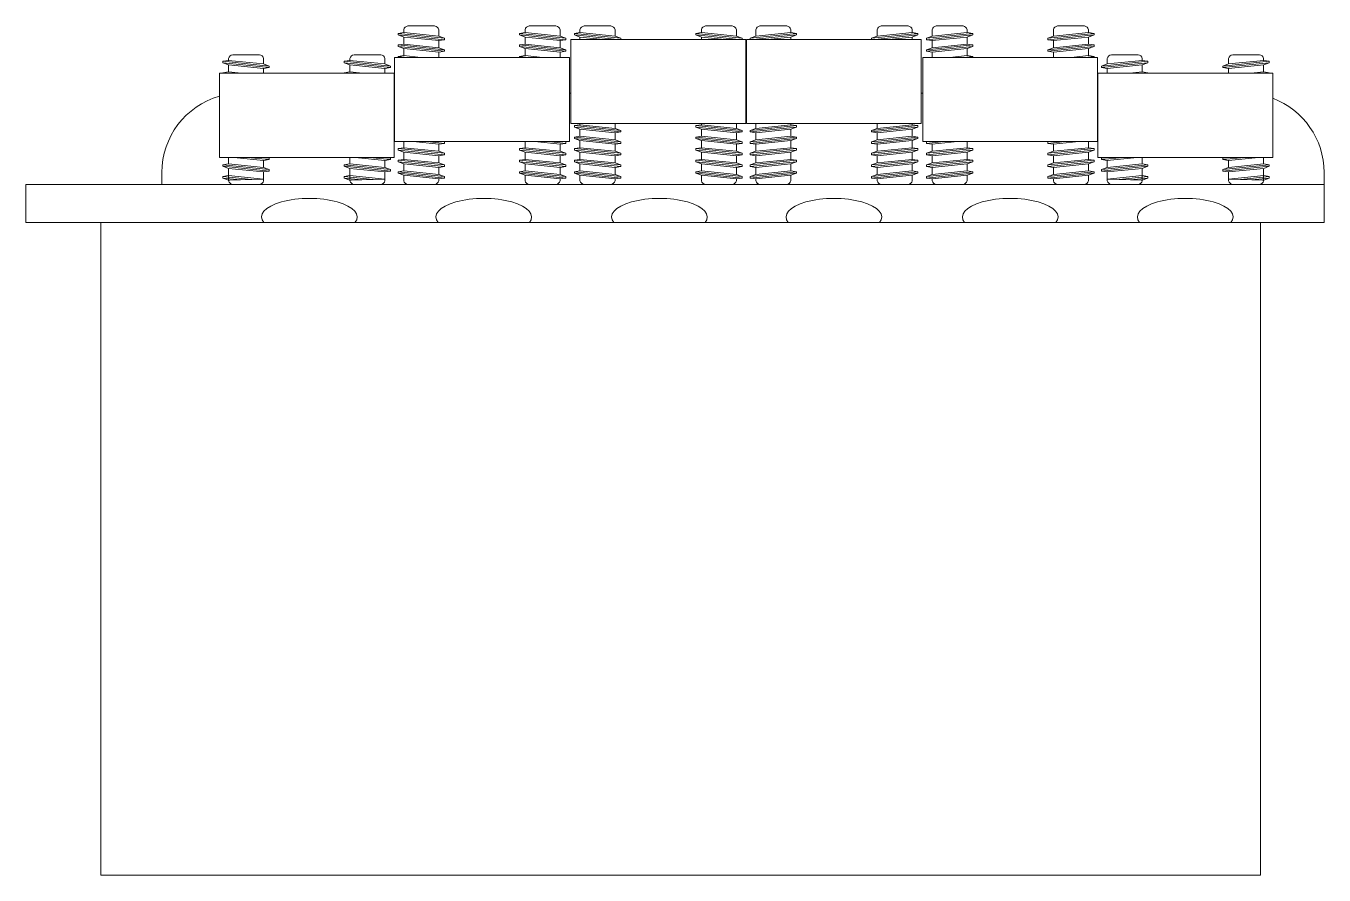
# Model space of a CAD drawing. Header units: inches. Extents: x 25.8 to 87.4, y 9 to 55.4.
# Drawn here: x 64.85 to 87.41, y 8.97 to 23.72 of the extents above; entities that cross this region are included whole.
import ezdxf

# ---------------------------------------------------------------- set-up
doc = ezdxf.new("R2010")
doc.units = ezdxf.units.IN
doc.header["$MEASUREMENT"] = 0
doc.layers.add('Bloc Tremolo', color=225, linetype='Continuous', lineweight=0)
doc.layers.add('Dsene final', color=143, linetype='Continuous', lineweight=0)

msp = doc.modelspace()

# ---------------------------------------------------------------- linework, layer by layer
at = {"layer": 'Bloc Tremolo', "linetype": 'Continuous', "lineweight": 0, "flags": 128}
msp.add_lwpolyline([(86.306, 20.303), (66.154, 20.303), (66.154, 8.966), (86.306, 8.966)], close=True, dxfattribs=at)
at = {"layer": 'Dsene final', "linetype": 'Continuous', "lineweight": 0}
for p, q in [((72.026, 23.541), (71.416, 23.603)), ((71.416, 23.527), (72.026, 23.465)), ((71.416, 23.527), (71.416, 23.404)), ((72.026, 23.341), (72.026, 23.465)), ((74.135, 23.541), (73.525, 23.603)), ((73.525, 23.527), (74.135, 23.465)), ((73.525, 23.527), (73.525, 23.404)), ((74.135, 23.341), (74.135, 23.465)), ((75.09, 23.541), (74.48, 23.603)), ((74.48, 23.527), (74.886, 23.486)), ((74.48, 23.527), (74.48, 23.486)), ((77.198, 23.541), (76.589, 23.603)), ((76.589, 23.527), (76.589, 23.486)), ((76.589, 23.527), (76.995, 23.486)), ((77.535, 23.541), (78.145, 23.603)), ((78.145, 23.527), (77.738, 23.486)), ((78.145, 23.527), (78.145, 23.486)), ((79.644, 23.541), (80.254, 23.603)), ((80.254, 23.527), (79.847, 23.486)), ((80.254, 23.527), (80.254, 23.486)), ((80.599, 23.541), (81.208, 23.603)), ((81.208, 23.527), (80.599, 23.465)), ((80.599, 23.341), (80.599, 23.465)), ((81.208, 23.527), (81.208, 23.404)), ((82.707, 23.541), (83.317, 23.603)), ((83.317, 23.527), (82.707, 23.465)), ((82.707, 23.341), (82.707, 23.465)), ((83.317, 23.527), (83.317, 23.404)), ((72.026, 23.341), (71.416, 23.404)), ((71.416, 23.328), (72.026, 23.265)), ((71.416, 23.328), (71.416, 23.204)), ((72.026, 23.173), (72.026, 23.265)), ((74.135, 23.341), (73.525, 23.404)), ((73.525, 23.328), (74.135, 23.265)), ((73.525, 23.328), (73.525, 23.204)), ((74.135, 23.173), (74.135, 23.265)), ((80.599, 23.341), (81.208, 23.404)), ((81.208, 23.328), (80.599, 23.265)), ((80.599, 23.173), (80.599, 23.265)), ((81.208, 23.328), (81.208, 23.204)), ((82.707, 23.341), (83.317, 23.404)), ((83.317, 23.328), (82.707, 23.265)), ((82.707, 23.173), (82.707, 23.265)), ((83.317, 23.328), (83.317, 23.204)), ((68.982, 23.059), (68.373, 23.121)), ((68.373, 23.045), (68.983, 22.982)), ((68.373, 23.045), (68.373, 22.922)), ((71.091, 23.059), (70.482, 23.121)), ((70.482, 23.045), (71.091, 22.982)), ((70.482, 23.045), (70.482, 22.922)), ((71.717, 23.173), (71.416, 23.204)), ((73.826, 23.173), (73.525, 23.204)), ((80.908, 23.173), (81.208, 23.204)), ((83.016, 23.173), (83.317, 23.204)), ((83.642, 23.059), (84.252, 23.121)), ((84.252, 23.045), (83.642, 22.982)), ((84.252, 23.045), (84.252, 22.922)), ((85.751, 23.059), (86.361, 23.121)), ((86.361, 23.045), (85.751, 22.982)), ((86.36, 23.045), (86.36, 22.922)), ((68.358, 22.898), (68.276, 22.907)), ((68.598, 22.898), (68.373, 22.922)), ((68.982, 22.898), (68.982, 22.982)), ((70.466, 22.898), (70.384, 22.907)), ((70.707, 22.898), (70.482, 22.922)), ((71.091, 22.898), (71.091, 22.982)), ((83.642, 22.898), (83.642, 22.982)), ((84.027, 22.898), (84.252, 22.922)), ((84.267, 22.898), (84.349, 22.907)), ((85.751, 22.898), (85.751, 22.982)), ((86.135, 22.898), (86.361, 22.922)), ((86.376, 22.898), (86.458, 22.907)), ((71.259, 22.551), (71.253, 22.551)), ((74.322, 22.551), (74.297, 22.551)), ((77.373, 22.551), (77.36, 22.551)), ((80.437, 22.551), (80.411, 22.551)), ((83.48, 22.551), (83.475, 22.551)), ((74.48, 22.022), (74.48, 22.003)), ((75.09, 21.94), (74.48, 22.003)), ((74.48, 21.927), (75.09, 21.864)), ((74.48, 21.927), (74.48, 21.803)), ((75.089, 22.017), (75.089, 22.022)), ((75.089, 21.94), (75.089, 22.022)), ((76.589, 22.022), (76.589, 22.003)), ((77.198, 21.94), (76.589, 22.003)), ((76.589, 21.927), (77.198, 21.864)), ((76.589, 21.927), (76.589, 21.803)), ((77.198, 22.017), (77.198, 22.022)), ((77.198, 21.94), (77.198, 22.022)), ((77.535, 22.017), (77.535, 22.022)), ((77.535, 21.94), (77.535, 22.022)), ((77.535, 21.94), (78.145, 22.003)), ((78.145, 21.927), (77.535, 21.864)), ((78.145, 22.022), (78.145, 22.003)), ((78.145, 21.927), (78.145, 21.803)), ((79.644, 22.017), (79.644, 22.022)), ((79.644, 21.94), (79.644, 22.022)), ((79.644, 21.94), (80.254, 22.003)), ((80.254, 21.927), (79.644, 21.864)), ((80.254, 22.022), (80.254, 22.003)), ((80.254, 21.927), (80.254, 21.803)), ((71.416, 21.71), (71.416, 21.604)), ((71.582, 21.71), (72.026, 21.665)), ((71.824, 21.71), (72.123, 21.679)), ((72.026, 21.541), (72.026, 21.665)), ((72.123, 21.706), (72.079, 21.71)), ((73.525, 21.71), (73.525, 21.604)), ((73.691, 21.71), (74.135, 21.665)), ((73.933, 21.71), (74.232, 21.679)), ((74.135, 21.541), (74.135, 21.665)), ((74.232, 21.706), (74.188, 21.71)), ((75.09, 21.741), (74.48, 21.803)), ((74.48, 21.727), (75.09, 21.665)), ((74.48, 21.727), (74.48, 21.604)), ((75.089, 21.741), (75.089, 21.864)), ((75.089, 21.541), (75.089, 21.665)), ((77.198, 21.741), (76.589, 21.803)), ((76.589, 21.727), (77.198, 21.665)), ((76.589, 21.727), (76.589, 21.604)), ((77.198, 21.741), (77.198, 21.864)), ((77.198, 21.541), (77.198, 21.665)), ((77.535, 21.741), (77.535, 21.864)), ((77.535, 21.741), (78.145, 21.803)), ((78.145, 21.727), (77.535, 21.665)), ((77.535, 21.541), (77.535, 21.665)), ((78.145, 21.727), (78.145, 21.604)), ((79.644, 21.741), (79.644, 21.864)), ((79.644, 21.741), (80.254, 21.803)), ((80.254, 21.727), (79.644, 21.665)), ((79.644, 21.541), (79.644, 21.665)), ((80.254, 21.727), (80.254, 21.604)), ((80.501, 21.706), (80.545, 21.71)), ((80.801, 21.71), (80.501, 21.679)), ((81.042, 21.71), (80.599, 21.665)), ((80.599, 21.541), (80.599, 21.665)), ((81.208, 21.71), (81.208, 21.604)), ((82.61, 21.706), (82.654, 21.71)), ((82.91, 21.71), (82.61, 21.679)), ((83.151, 21.71), (82.707, 21.665)), ((82.707, 21.541), (82.707, 21.665)), ((83.317, 21.71), (83.317, 21.604)), ((68.373, 21.435), (68.373, 21.321)), ((68.463, 21.435), (68.983, 21.382)), ((70.482, 21.435), (70.482, 21.321)), ((70.572, 21.435), (71.091, 21.382)), ((72.026, 21.541), (71.416, 21.604)), ((71.416, 21.528), (72.026, 21.465)), ((71.416, 21.528), (71.416, 21.401)), ((72.026, 21.338), (72.026, 21.465)), ((74.135, 21.541), (73.525, 21.604)), ((73.525, 21.528), (74.135, 21.465)), ((73.525, 21.528), (73.525, 21.401)), ((74.135, 21.338), (74.135, 21.465)), ((75.09, 21.541), (74.48, 21.604)), ((74.48, 21.528), (75.09, 21.465)), ((74.48, 21.528), (74.48, 21.401)), ((75.089, 21.338), (75.089, 21.465)), ((77.198, 21.541), (76.589, 21.604)), ((76.589, 21.528), (77.198, 21.465)), ((76.589, 21.528), (76.589, 21.401)), ((77.198, 21.338), (77.198, 21.465)), ((77.535, 21.541), (78.145, 21.604)), ((78.145, 21.528), (77.535, 21.465)), ((77.535, 21.338), (77.535, 21.465)), ((78.145, 21.528), (78.145, 21.401)), ((79.644, 21.541), (80.254, 21.604)), ((80.254, 21.528), (79.644, 21.465)), ((79.644, 21.338), (79.644, 21.465)), ((80.254, 21.528), (80.254, 21.401)), ((80.599, 21.541), (81.208, 21.604)), ((81.208, 21.528), (80.599, 21.465)), ((80.599, 21.338), (80.599, 21.465)), ((81.208, 21.528), (81.208, 21.401)), ((82.707, 21.541), (83.317, 21.604)), ((83.317, 21.528), (82.707, 21.465)), ((82.707, 21.338), (82.707, 21.465)), ((83.317, 21.528), (83.317, 21.401)), ((84.161, 21.435), (83.642, 21.382)), ((84.252, 21.435), (84.252, 21.321)), ((86.27, 21.435), (85.751, 21.382)), ((86.36, 21.435), (86.36, 21.321)), ((68.983, 21.258), (68.373, 21.321)), ((68.373, 21.245), (68.983, 21.182)), ((68.373, 21.245), (68.373, 21.118)), ((68.982, 21.258), (68.982, 21.382)), ((71.091, 21.258), (70.482, 21.321)), ((70.482, 21.245), (71.091, 21.182)), ((70.482, 21.245), (70.482, 21.118)), ((71.091, 21.258), (71.091, 21.382)), ((72.026, 21.338), (71.416, 21.401)), ((71.416, 21.325), (72.026, 21.262)), ((71.416, 21.325), (71.416, 21.201)), ((72.026, 21.138), (72.026, 21.262)), ((74.135, 21.338), (73.525, 21.401)), ((73.525, 21.325), (74.135, 21.262)), ((73.525, 21.325), (73.525, 21.201)), ((74.135, 21.138), (74.135, 21.262)), ((75.09, 21.338), (74.48, 21.401)), ((74.48, 21.325), (75.09, 21.262)), ((74.48, 21.325), (74.48, 21.201)), ((75.089, 21.138), (75.089, 21.262)), ((77.198, 21.338), (76.589, 21.401)), ((76.589, 21.325), (77.198, 21.262)), ((76.589, 21.325), (76.589, 21.201)), ((77.198, 21.138), (77.198, 21.262)), ((77.535, 21.338), (78.145, 21.401)), ((78.145, 21.325), (77.535, 21.262)), ((77.535, 21.138), (77.535, 21.262)), ((78.145, 21.325), (78.145, 21.201)), ((79.644, 21.338), (80.254, 21.401)), ((80.254, 21.325), (79.644, 21.262)), ((79.644, 21.138), (79.644, 21.262)), ((80.254, 21.325), (80.254, 21.201)), ((80.599, 21.338), (81.208, 21.401)), ((81.208, 21.325), (80.599, 21.262)), ((80.599, 21.138), (80.599, 21.262)), ((81.208, 21.325), (81.208, 21.201)), ((82.707, 21.338), (83.317, 21.401)), ((83.317, 21.325), (82.707, 21.262)), ((82.707, 21.138), (82.707, 21.262)), ((83.317, 21.325), (83.317, 21.201)), ((83.642, 21.258), (83.642, 21.382)), ((83.642, 21.258), (84.252, 21.321)), ((84.252, 21.245), (83.642, 21.182)), ((84.252, 21.245), (84.252, 21.118)), ((85.751, 21.258), (85.751, 21.382)), ((85.751, 21.258), (86.361, 21.321)), ((86.361, 21.245), (85.751, 21.182)), ((86.36, 21.245), (86.36, 21.118)), ((68.771, 21.052), (68.276, 21.103)), ((68.276, 21.077), (68.578, 21.046)), ((68.983, 21.055), (68.373, 21.118)), ((68.373, 21.042), (68.373, 21.03)), ((68.373, 21.042), (68.394, 21.04)), ((68.972, 21.059), (68.378, 21.039)), ((68.982, 21.055), (68.982, 21.182)), ((70.88, 21.052), (70.384, 21.103)), ((70.384, 21.077), (70.687, 21.046)), ((71.091, 21.055), (70.482, 21.118)), ((70.482, 21.042), (70.482, 21.03)), ((70.482, 21.042), (70.503, 21.04)), ((71.081, 21.059), (70.487, 21.039)), ((71.091, 21.055), (71.091, 21.182)), ((72.026, 21.138), (71.416, 21.201)), ((71.416, 21.125), (72.026, 21.062)), ((74.135, 21.138), (73.525, 21.201)), ((73.525, 21.125), (74.135, 21.062)), ((75.09, 21.138), (74.48, 21.201)), ((74.48, 21.125), (75.09, 21.062)), ((77.198, 21.138), (76.589, 21.201)), ((76.589, 21.125), (77.198, 21.062)), ((77.535, 21.138), (78.145, 21.201)), ((78.145, 21.125), (77.535, 21.062)), ((79.644, 21.138), (80.254, 21.201)), ((80.254, 21.125), (79.644, 21.062)), ((80.599, 21.138), (81.208, 21.201)), ((81.208, 21.125), (80.599, 21.062)), ((82.707, 21.138), (83.317, 21.201)), ((83.317, 21.125), (82.707, 21.062)), ((83.642, 21.055), (83.642, 21.182)), ((83.642, 21.055), (84.252, 21.118)), ((83.652, 21.059), (84.247, 21.039)), ((83.854, 21.052), (84.349, 21.103)), ((84.349, 21.077), (84.047, 21.046)), ((84.252, 21.042), (84.23, 21.04)), ((84.252, 21.042), (84.252, 21.03)), ((85.751, 21.055), (85.751, 21.182)), ((85.751, 21.055), (86.361, 21.118)), ((85.761, 21.059), (86.355, 21.039)), ((85.962, 21.052), (86.458, 21.103)), ((86.458, 21.077), (86.156, 21.046)), ((86.361, 21.042), (86.339, 21.04)), ((86.36, 21.042), (86.36, 21.03))]:
    msp.add_line(p, q, dxfattribs=at)
at = {"layer": 'Dsene final', "linetype": 'Continuous', "lineweight": 0, "flags": 128}
for points in [[(72.026, 23.541), (72.026, 23.654, 0.308749), (71.954, 23.719), (71.488, 23.719, 0.308749), (71.416, 23.654), (71.416, 23.603)], [(74.135, 23.541), (74.135, 23.654, 0.308749), (74.063, 23.719), (73.597, 23.719, 0.308749), (73.525, 23.654), (73.525, 23.603)], [(75.089, 23.541), (75.089, 23.654, 0.308749), (75.017, 23.719), (74.552, 23.719, 0.308749), (74.48, 23.654), (74.48, 23.603)], [(77.198, 23.541), (77.198, 23.654, 0.308749), (77.126, 23.719), (76.661, 23.719, 0.308749), (76.589, 23.654), (76.589, 23.603)], [(77.535, 23.541), (77.535, 23.654, -0.308749), (77.607, 23.719), (78.073, 23.719, -0.308749), (78.145, 23.654), (78.145, 23.603)], [(79.644, 23.541), (79.644, 23.654, -0.308749), (79.716, 23.719), (80.182, 23.719, -0.308749), (80.254, 23.654), (80.254, 23.603)], [(80.599, 23.541), (80.599, 23.654, -0.308749), (80.671, 23.719), (81.136, 23.719, -0.308749), (81.208, 23.654), (81.208, 23.603)], [(82.707, 23.541), (82.707, 23.654, -0.308749), (82.779, 23.719), (83.245, 23.719, -0.308749), (83.317, 23.654), (83.317, 23.603)], [(68.982, 23.059), (68.982, 23.154, 0.308749), (68.911, 23.219), (68.445, 23.219, 0.308749), (68.373, 23.154), (68.373, 23.121)], [(71.091, 23.059), (71.091, 23.154, 0.308749), (71.019, 23.219), (70.554, 23.219, 0.308749), (70.482, 23.154), (70.482, 23.121)], [(83.642, 23.059), (83.642, 23.154, -0.308749), (83.714, 23.219), (84.18, 23.219, -0.308749), (84.252, 23.154), (84.252, 23.121)], [(85.751, 23.059), (85.751, 23.154, -0.308749), (85.823, 23.219), (86.289, 23.219, -0.308749), (86.36, 23.154), (86.36, 23.121)], [(68.215, 22.498, 0.33531), (67.214, 21.174), (67.214, 20.965)], [(87.41, 20.965), (87.41, 21.174, 0.312184), (86.518, 22.462)], [(68.373, 21.143), (68.373, 21.03, 0.308749), (68.445, 20.965), (68.911, 20.965, 0.308749), (68.982, 21.03), (68.982, 21.081)], [(70.482, 21.143), (70.482, 21.03, 0.308749), (70.554, 20.965), (71.019, 20.965, 0.308749), (71.091, 21.03), (71.091, 21.081)], [(71.416, 21.125), (71.416, 21.029, 0.308749), (71.488, 20.964), (71.954, 20.964, 0.308749), (72.026, 21.029), (72.026, 21.062)], [(73.525, 21.125), (73.525, 21.029, 0.308749), (73.597, 20.964), (74.063, 20.964, 0.308749), (74.135, 21.029), (74.135, 21.062)], [(74.48, 21.125), (74.48, 21.029, 0.308749), (74.552, 20.964), (75.017, 20.964, 0.308749), (75.089, 21.029), (75.089, 21.062)], [(76.589, 21.125), (76.589, 21.029, 0.308749), (76.661, 20.964), (77.126, 20.964, 0.308749), (77.198, 21.029), (77.198, 21.062)], [(78.145, 21.125), (78.145, 21.029, -0.308749), (78.073, 20.964), (77.607, 20.964, -0.308749), (77.535, 21.029), (77.535, 21.062)], [(80.254, 21.125), (80.254, 21.029, -0.308749), (80.182, 20.964), (79.716, 20.964, -0.308749), (79.644, 21.029), (79.644, 21.062)], [(81.208, 21.125), (81.208, 21.029, -0.308749), (81.136, 20.964), (80.671, 20.964, -0.308749), (80.599, 21.029), (80.599, 21.062)], [(83.317, 21.125), (83.317, 21.029, -0.308749), (83.245, 20.964), (82.779, 20.964, -0.308749), (82.707, 21.029), (82.707, 21.062)], [(84.252, 21.143), (84.252, 21.03, -0.308749), (84.18, 20.965), (83.714, 20.965, -0.308749), (83.642, 21.03), (83.642, 21.081)], [(86.36, 21.143), (86.36, 21.03, -0.308749), (86.289, 20.965), (85.823, 20.965, -0.308749), (85.751, 21.03), (85.751, 21.081)]]:
    msp.add_lwpolyline(points, format="xyb", dxfattribs=at)
for points in [[(71.416, 23.527), (71.319, 23.562), (71.319, 23.589), (71.416, 23.603)], [(72.123, 23.506), (71.319, 23.589), (71.319, 23.562), (72.123, 23.479)], [(72.026, 23.541), (72.123, 23.506), (72.123, 23.479), (72.026, 23.465)], [(73.525, 23.527), (73.428, 23.562), (73.428, 23.589), (73.525, 23.603)], [(74.232, 23.506), (73.428, 23.589), (73.428, 23.562), (74.232, 23.479)], [(74.135, 23.541), (74.232, 23.506), (74.232, 23.479), (74.135, 23.465)], [(74.48, 23.527), (74.383, 23.562), (74.383, 23.589), (74.48, 23.603)], [(75.187, 23.506), (74.383, 23.589), (74.383, 23.562), (75.126, 23.486)], [(75.09, 23.541), (75.187, 23.506), (75.187, 23.486)], [(76.589, 23.527), (76.491, 23.562), (76.491, 23.589), (76.589, 23.603)], [(77.296, 23.506), (76.491, 23.589), (76.491, 23.562), (77.235, 23.486)], [(77.198, 23.541), (77.296, 23.506), (77.296, 23.486)], [(77.438, 23.506), (78.242, 23.589), (78.242, 23.562), (77.498, 23.486)], [(77.535, 23.541), (77.438, 23.506), (77.438, 23.486)], [(78.145, 23.527), (78.242, 23.562), (78.242, 23.589), (78.145, 23.603)], [(79.547, 23.506), (80.351, 23.589), (80.351, 23.562), (79.607, 23.486)], [(79.644, 23.541), (79.547, 23.506), (79.547, 23.486)], [(80.254, 23.527), (80.351, 23.562), (80.351, 23.589), (80.254, 23.603)], [(80.501, 23.506), (81.306, 23.589), (81.306, 23.562), (80.501, 23.479)], [(80.599, 23.541), (80.501, 23.506), (80.501, 23.479), (80.599, 23.465)], [(81.208, 23.527), (81.306, 23.562), (81.306, 23.589), (81.208, 23.603)], [(82.61, 23.506), (83.414, 23.589), (83.414, 23.562), (82.61, 23.479)], [(82.707, 23.541), (82.61, 23.506), (82.61, 23.479), (82.707, 23.465)], [(83.317, 23.527), (83.414, 23.562), (83.414, 23.589), (83.317, 23.603)], [(71.416, 23.328), (71.319, 23.363), (71.319, 23.389), (71.416, 23.404)], [(72.123, 23.306), (71.319, 23.389), (71.319, 23.363), (72.123, 23.28)], [(72.026, 23.341), (72.123, 23.306), (72.123, 23.28), (72.026, 23.265)], [(73.525, 23.328), (73.428, 23.363), (73.428, 23.389), (73.525, 23.404)], [(74.232, 23.306), (73.428, 23.389), (73.428, 23.363), (74.232, 23.28)], [(74.135, 23.341), (74.232, 23.306), (74.232, 23.28), (74.135, 23.265)], [(80.501, 23.306), (81.306, 23.389), (81.306, 23.363), (80.501, 23.28)], [(80.599, 23.341), (80.501, 23.306), (80.501, 23.28), (80.599, 23.265)], [(81.208, 23.328), (81.306, 23.363), (81.306, 23.389), (81.208, 23.404)], [(82.61, 23.306), (83.414, 23.389), (83.414, 23.363), (82.61, 23.28)], [(82.707, 23.341), (82.61, 23.306), (82.61, 23.28), (82.707, 23.265)], [(83.317, 23.328), (83.414, 23.363), (83.414, 23.389), (83.317, 23.404)], [(68.373, 23.045), (68.276, 23.08), (68.276, 23.107), (68.373, 23.121)], [(68.276, 23.08), (69.08, 22.997), (69.08, 23.023), (68.276, 23.107)], [(68.983, 23.059), (69.08, 23.023), (69.08, 22.997), (68.983, 22.982)], [(70.482, 23.045), (70.384, 23.08), (70.384, 23.107), (70.482, 23.121)], [(70.384, 23.08), (71.189, 22.997), (71.189, 23.023), (70.384, 23.107)], [(71.091, 23.059), (71.189, 23.023), (71.189, 22.997), (71.091, 22.982)], [(71.319, 23.173), (71.319, 23.19), (71.416, 23.204)], [(71.476, 23.173), (71.319, 23.19), (71.319, 23.173)], [(73.428, 23.173), (73.428, 23.19), (73.525, 23.204)], [(73.585, 23.173), (73.428, 23.19), (73.428, 23.173)], [(81.148, 23.173), (81.306, 23.19), (81.306, 23.173)], [(81.306, 23.173), (81.306, 23.19), (81.208, 23.204)], [(83.257, 23.173), (83.414, 23.19), (83.414, 23.173)], [(83.414, 23.173), (83.414, 23.19), (83.317, 23.204)], [(84.349, 23.08), (83.545, 22.997), (83.545, 23.023), (84.349, 23.107)], [(83.642, 23.059), (83.545, 23.023), (83.545, 22.997), (83.642, 22.982)], [(84.252, 23.045), (84.349, 23.08), (84.349, 23.107), (84.252, 23.121)], [(86.458, 23.08), (85.654, 22.997), (85.654, 23.023), (86.458, 23.107)], [(85.751, 23.059), (85.654, 23.023), (85.654, 22.997), (85.751, 22.982)], [(86.361, 23.045), (86.458, 23.08), (86.458, 23.107), (86.361, 23.121)], [(68.276, 22.898), (68.276, 22.907), (68.373, 22.922)], [(70.384, 22.898), (70.384, 22.907), (70.482, 22.922)], [(84.349, 22.898), (84.349, 22.907), (84.252, 22.922)], [(86.458, 22.898), (86.458, 22.907), (86.361, 22.922)], [(74.383, 21.969), (74.383, 21.989), (74.48, 22.003)], [(74.48, 21.927), (74.383, 21.962), (74.383, 21.988), (74.48, 22.003)], [(75.187, 21.905), (74.383, 21.988), (74.383, 21.962), (75.187, 21.879)], [(75.09, 21.94), (75.187, 21.905), (75.187, 21.879), (75.09, 21.864)], [(76.491, 21.969), (76.491, 21.989), (76.589, 22.003)], [(76.589, 21.927), (76.491, 21.962), (76.491, 21.988), (76.589, 22.003)], [(77.296, 21.905), (76.491, 21.988), (76.491, 21.962), (77.296, 21.879)], [(77.198, 21.94), (77.296, 21.905), (77.296, 21.879), (77.198, 21.864)], [(77.438, 21.905), (78.242, 21.988), (78.242, 21.962), (77.438, 21.879)], [(77.535, 21.94), (77.438, 21.905), (77.438, 21.879), (77.535, 21.864)], [(78.242, 21.969), (78.242, 21.989), (78.145, 22.003)], [(78.145, 21.927), (78.242, 21.962), (78.242, 21.988), (78.145, 22.003)], [(79.547, 21.905), (80.351, 21.988), (80.351, 21.962), (79.547, 21.879)], [(79.644, 21.94), (79.547, 21.905), (79.547, 21.879), (79.644, 21.864)], [(80.351, 21.969), (80.351, 21.989), (80.254, 22.003)], [(80.254, 21.927), (80.351, 21.962), (80.351, 21.988), (80.254, 22.003)], [(72.111, 21.71), (72.123, 21.706), (72.123, 21.679), (72.026, 21.665)], [(74.22, 21.71), (74.232, 21.706), (74.232, 21.679), (74.135, 21.665)], [(74.48, 21.727), (74.383, 21.762), (74.383, 21.789), (74.48, 21.803)], [(75.187, 21.706), (74.383, 21.789), (74.383, 21.762), (75.187, 21.679)], [(75.09, 21.741), (75.187, 21.706), (75.187, 21.679), (75.09, 21.665)], [(76.589, 21.727), (76.491, 21.762), (76.491, 21.789), (76.589, 21.803)], [(77.296, 21.706), (76.491, 21.789), (76.491, 21.762), (77.296, 21.679)], [(77.198, 21.741), (77.296, 21.706), (77.296, 21.679), (77.198, 21.665)], [(77.438, 21.706), (78.242, 21.789), (78.242, 21.762), (77.438, 21.679)], [(77.535, 21.741), (77.438, 21.706), (77.438, 21.679), (77.535, 21.665)], [(78.145, 21.727), (78.242, 21.762), (78.242, 21.789), (78.145, 21.803)], [(79.547, 21.706), (80.351, 21.789), (80.351, 21.762), (79.547, 21.679)], [(79.644, 21.741), (79.547, 21.706), (79.547, 21.679), (79.644, 21.665)], [(80.254, 21.727), (80.351, 21.762), (80.351, 21.789), (80.254, 21.803)], [(80.514, 21.71), (80.501, 21.706), (80.501, 21.679), (80.599, 21.665)], [(82.623, 21.71), (82.61, 21.706), (82.61, 21.679), (82.707, 21.665)], [(68.705, 21.435), (69.08, 21.397), (69.08, 21.423), (68.961, 21.435)], [(69.046, 21.435), (69.08, 21.423), (69.08, 21.397), (68.983, 21.382)], [(70.814, 21.435), (71.189, 21.397), (71.189, 21.423), (71.07, 21.435)], [(71.155, 21.435), (71.189, 21.423), (71.189, 21.397), (71.091, 21.382)], [(71.416, 21.528), (71.319, 21.563), (71.319, 21.589), (71.416, 21.604)], [(72.123, 21.506), (71.319, 21.589), (71.319, 21.563), (72.123, 21.48)], [(72.026, 21.541), (72.123, 21.506), (72.123, 21.48), (72.026, 21.465)], [(73.525, 21.528), (73.428, 21.563), (73.428, 21.589), (73.525, 21.604)], [(74.232, 21.506), (73.428, 21.589), (73.428, 21.563), (74.232, 21.48)], [(74.135, 21.541), (74.232, 21.506), (74.232, 21.48), (74.135, 21.465)], [(74.48, 21.528), (74.383, 21.563), (74.383, 21.589), (74.48, 21.604)], [(75.187, 21.506), (74.383, 21.589), (74.383, 21.563), (75.187, 21.48)], [(75.09, 21.541), (75.187, 21.506), (75.187, 21.48), (75.09, 21.465)], [(76.589, 21.528), (76.491, 21.563), (76.491, 21.589), (76.589, 21.604)], [(77.296, 21.506), (76.491, 21.589), (76.491, 21.563), (77.296, 21.48)], [(77.198, 21.541), (77.296, 21.506), (77.296, 21.48), (77.198, 21.465)], [(77.438, 21.506), (78.242, 21.589), (78.242, 21.563), (77.438, 21.48)], [(77.535, 21.541), (77.438, 21.506), (77.438, 21.48), (77.535, 21.465)], [(78.145, 21.528), (78.242, 21.563), (78.242, 21.589), (78.145, 21.604)], [(79.547, 21.506), (80.351, 21.589), (80.351, 21.563), (79.547, 21.48)], [(79.644, 21.541), (79.547, 21.506), (79.547, 21.48), (79.644, 21.465)], [(80.254, 21.528), (80.351, 21.563), (80.351, 21.589), (80.254, 21.604)], [(80.501, 21.506), (81.306, 21.589), (81.306, 21.563), (80.501, 21.48)], [(80.599, 21.541), (80.501, 21.506), (80.501, 21.48), (80.599, 21.465)], [(81.208, 21.528), (81.306, 21.563), (81.306, 21.589), (81.208, 21.604)], [(82.61, 21.506), (83.414, 21.589), (83.414, 21.563), (82.61, 21.48)], [(82.707, 21.541), (82.61, 21.506), (82.61, 21.48), (82.707, 21.465)], [(83.317, 21.528), (83.414, 21.563), (83.414, 21.589), (83.317, 21.604)], [(83.919, 21.435), (83.545, 21.397), (83.545, 21.423), (83.664, 21.435)], [(83.579, 21.435), (83.545, 21.423), (83.545, 21.397), (83.642, 21.382)], [(86.028, 21.435), (85.654, 21.397), (85.654, 21.423), (85.773, 21.435)], [(85.688, 21.435), (85.654, 21.423), (85.654, 21.397), (85.751, 21.382)], [(68.373, 21.245), (68.276, 21.28), (68.276, 21.306), (68.373, 21.321)], [(68.276, 21.28), (69.08, 21.197), (69.08, 21.223), (68.276, 21.306)], [(68.983, 21.258), (69.08, 21.223), (69.08, 21.197), (68.983, 21.182)], [(70.482, 21.245), (70.384, 21.28), (70.384, 21.306), (70.482, 21.321)], [(70.384, 21.28), (71.189, 21.197), (71.189, 21.223), (70.384, 21.306)], [(71.091, 21.258), (71.189, 21.223), (71.189, 21.197), (71.091, 21.182)], [(71.416, 21.325), (71.319, 21.36), (71.319, 21.386), (71.416, 21.401)], [(72.123, 21.303), (71.319, 21.386), (71.319, 21.36), (72.123, 21.277)], [(72.026, 21.338), (72.123, 21.303), (72.123, 21.277), (72.026, 21.262)], [(73.525, 21.325), (73.428, 21.36), (73.428, 21.386), (73.525, 21.401)], [(74.232, 21.303), (73.428, 21.386), (73.428, 21.36), (74.232, 21.277)], [(74.135, 21.338), (74.232, 21.303), (74.232, 21.277), (74.135, 21.262)], [(74.48, 21.325), (74.383, 21.36), (74.383, 21.386), (74.48, 21.401)], [(75.187, 21.303), (74.383, 21.386), (74.383, 21.36), (75.187, 21.277)], [(75.09, 21.338), (75.187, 21.303), (75.187, 21.277), (75.09, 21.262)], [(76.589, 21.325), (76.491, 21.36), (76.491, 21.386), (76.589, 21.401)], [(77.296, 21.303), (76.491, 21.386), (76.491, 21.36), (77.296, 21.277)], [(77.198, 21.338), (77.296, 21.303), (77.296, 21.277), (77.198, 21.262)], [(77.438, 21.303), (78.242, 21.386), (78.242, 21.36), (77.438, 21.277)], [(77.535, 21.338), (77.438, 21.303), (77.438, 21.277), (77.535, 21.262)], [(78.145, 21.325), (78.242, 21.36), (78.242, 21.386), (78.145, 21.401)], [(79.547, 21.303), (80.351, 21.386), (80.351, 21.36), (79.547, 21.277)], [(79.644, 21.338), (79.547, 21.303), (79.547, 21.277), (79.644, 21.262)], [(80.254, 21.325), (80.351, 21.36), (80.351, 21.386), (80.254, 21.401)], [(80.501, 21.303), (81.306, 21.386), (81.306, 21.36), (80.501, 21.277)], [(80.599, 21.338), (80.501, 21.303), (80.501, 21.277), (80.599, 21.262)], [(81.208, 21.325), (81.306, 21.36), (81.306, 21.386), (81.208, 21.401)], [(82.61, 21.303), (83.414, 21.386), (83.414, 21.36), (82.61, 21.277)], [(82.707, 21.338), (82.61, 21.303), (82.61, 21.277), (82.707, 21.262)], [(83.317, 21.325), (83.414, 21.36), (83.414, 21.386), (83.317, 21.401)], [(84.349, 21.28), (83.545, 21.197), (83.545, 21.223), (84.349, 21.306)], [(83.642, 21.258), (83.545, 21.223), (83.545, 21.197), (83.642, 21.182)], [(84.252, 21.245), (84.349, 21.28), (84.349, 21.306), (84.252, 21.321)], [(86.458, 21.28), (85.654, 21.197), (85.654, 21.223), (86.458, 21.306)], [(85.751, 21.258), (85.654, 21.223), (85.654, 21.197), (85.751, 21.182)], [(86.361, 21.245), (86.458, 21.28), (86.458, 21.306), (86.361, 21.321)], [(68.373, 21.042), (68.276, 21.077), (68.276, 21.103), (68.373, 21.118)], [(70.482, 21.042), (70.384, 21.077), (70.384, 21.103), (70.482, 21.118)], [(71.416, 21.125), (71.319, 21.16), (71.319, 21.186), (71.416, 21.201)], [(72.123, 21.103), (71.319, 21.186), (71.319, 21.16), (72.123, 21.077)], [(72.026, 21.138), (72.123, 21.103), (72.123, 21.077), (72.026, 21.062)], [(73.525, 21.125), (73.428, 21.16), (73.428, 21.186), (73.525, 21.201)], [(74.232, 21.103), (73.428, 21.186), (73.428, 21.16), (74.232, 21.077)], [(74.135, 21.138), (74.232, 21.103), (74.232, 21.077), (74.135, 21.062)], [(74.48, 21.125), (74.383, 21.16), (74.383, 21.186), (74.48, 21.201)], [(75.187, 21.103), (74.383, 21.186), (74.383, 21.16), (75.187, 21.077)], [(75.09, 21.138), (75.187, 21.103), (75.187, 21.077), (75.09, 21.062)], [(76.589, 21.125), (76.491, 21.16), (76.491, 21.186), (76.589, 21.201)], [(77.296, 21.103), (76.491, 21.186), (76.491, 21.16), (77.296, 21.077)], [(77.198, 21.138), (77.296, 21.103), (77.296, 21.077), (77.198, 21.062)], [(77.438, 21.103), (78.242, 21.186), (78.242, 21.16), (77.438, 21.077)], [(77.535, 21.138), (77.438, 21.103), (77.438, 21.077), (77.535, 21.062)], [(78.145, 21.125), (78.242, 21.16), (78.242, 21.186), (78.145, 21.201)], [(79.547, 21.103), (80.351, 21.186), (80.351, 21.16), (79.547, 21.077)], [(79.644, 21.138), (79.547, 21.103), (79.547, 21.077), (79.644, 21.062)], [(80.254, 21.125), (80.351, 21.16), (80.351, 21.186), (80.254, 21.201)], [(80.501, 21.103), (81.306, 21.186), (81.306, 21.16), (80.501, 21.077)], [(80.599, 21.138), (80.501, 21.103), (80.501, 21.077), (80.599, 21.062)], [(81.208, 21.125), (81.306, 21.16), (81.306, 21.186), (81.208, 21.201)], [(82.61, 21.103), (83.414, 21.186), (83.414, 21.16), (82.61, 21.077)], [(82.707, 21.138), (82.61, 21.103), (82.61, 21.077), (82.707, 21.062)], [(83.317, 21.125), (83.414, 21.16), (83.414, 21.186), (83.317, 21.201)], [(84.252, 21.042), (84.349, 21.077), (84.349, 21.103), (84.252, 21.118)], [(86.361, 21.042), (86.458, 21.077), (86.458, 21.103), (86.361, 21.118)]]:
    msp.add_lwpolyline(points, dxfattribs=at)
for points in [[(77.36, 23.486), (74.322, 23.486), (74.322, 22.022), (77.36, 22.022)], [(77.373, 23.486), (80.411, 23.486), (80.411, 22.022), (77.373, 22.022)], [(74.297, 23.173), (71.259, 23.173), (71.259, 21.71), (74.297, 21.71)], [(80.437, 23.173), (83.475, 23.173), (83.475, 21.71), (80.437, 21.71)], [(71.253, 22.898), (68.215, 22.898), (68.215, 21.435), (71.253, 21.435)], [(83.48, 22.898), (86.518, 22.898), (86.518, 21.435), (83.48, 21.435)], [(64.852, 20.303), (87.41, 20.303), (87.41, 20.965), (64.852, 20.965)]]:
    msp.add_lwpolyline(points, close=True, dxfattribs=at)
at = {"layer": 'Dsene final', "linetype": 'Continuous', "lineweight": 0}
for centre in [(69.777, 20.399), (72.808, 20.399), (75.861, 20.399), (78.892, 20.399), (81.956, 20.399), (84.999, 20.399)]:
    msp.add_ellipse(centre, major_axis=(0.831, 0), ratio=0.388535, start_param=-0.303153, end_param=3.444745, dxfattribs=at)

doc.saveas('drawing.dxf')
